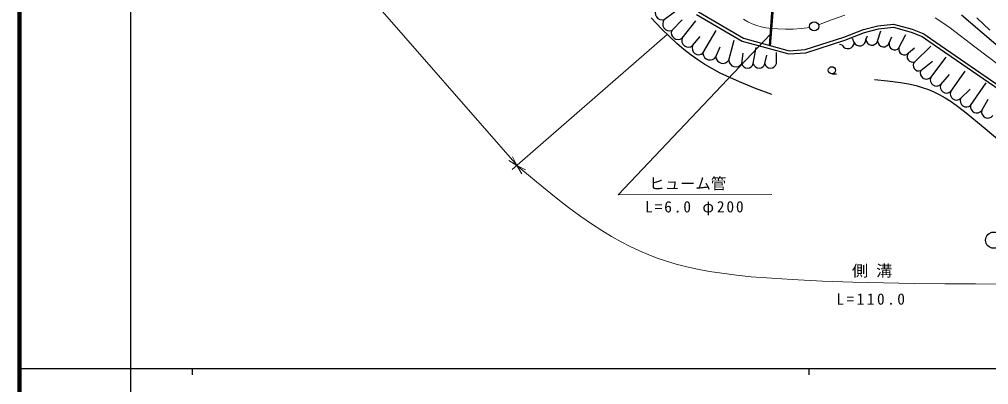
# Model space of a CAD drawing. Units: millimetres, scale not verified. Extents: x 40000 to 680000, y 20000 to 380000.
# Drawn here: x 40000 to 197125, y 202409 to 261663 of the extents above; entities that cross this region are included whole.
import ezdxf
from ezdxf.enums import TextEntityAlignment as Align

# ---------------------------------------------------------------- set-up
doc = ezdxf.new("R2010")
doc.units = ezdxf.units.MM
doc.header["$LTSCALE"] = 1000
doc.linetypes.add('CHAIN', pattern=[18.5, 12, -1.5, 3.5, -1.5])
for name, color, linetype, lineweight in [('M-BGD', 7, 'Continuous', 25), ('M-BGD-EXST', 7, 'Continuous', 25), ('M-BMK', 2, 'CHAIN', 13), ('M-BMK-SRVR', 3, 'Continuous', 25), ('M-STR-HTXT', 7, 'Continuous', 13), ('M-TTL', 2, 'Continuous', 140), ('M-TTL-BAND', 7, 'Continuous', 25)]:
    doc.layers.add(name, color=color, linetype=linetype, lineweight=lineweight)
doc.styles.add('ＭＳ ゴシック', font='')
doc.styles.get('ＭＳ ゴシック').set_extended_font_data('MS Gothic')

msp = doc.modelspace()

# ---------------------------------------------------------------- linework, layer by layer
at = {"layer": 'M-BGD'}
for p, q in [((144543, 261643), (147435, 263808)), ((149796, 262473), (157171, 258144)), ((150095, 262877), (157368, 258609)), ((161580, 257352), (162060, 263508)), ((161779, 257336), (162260, 263493)), ((144171, 260068), (142406, 261886)), ((145752, 259874), (147436, 261561)), ((147438, 258639), (149684, 261450)), ((179177, 260640), (181731, 260887)), ((181731, 260887), (184728, 260054)), ((192719, 262394), (199419, 256660)), ((195204, 261893), (197342, 259917)), ((145368, 258882), (144171, 260068)), ((150811, 256169), (152943, 259879)), ((173677, 258770), (176869, 260000)), ((173843, 258298), (177026, 259524)), ((176869, 260000), (179177, 260640)), ((177026, 259524), (179268, 260146)), ((179121, 258112), (179659, 259818)), ((179268, 260146), (181687, 260380)), ((181687, 260380), (184569, 259579)), ((184569, 259579), (186358, 258874)), ((184728, 260054), (186596, 259318)), ((186596, 259318), (187726, 258533)), ((146603, 257743), (145368, 258882)), ((147732, 256780), (146603, 257743)), ((149125, 257404), (150360, 258866)), ((155006, 255048), (155866, 258307)), ((157171, 258144), (164737, 256048)), ((157368, 258609), (164787, 256553)), ((167390, 256752), (173677, 258770)), ((167487, 256258), (173843, 258298)), ((175307, 257930), (175082, 258559)), ((177236, 258380), (177505, 259009)), ((181006, 257844), (181454, 258832)), ((182577, 257038), (183698, 259192)), ((186358, 258874), (187441, 258122)), ((187441, 258122), (202813, 247550)), ((187726, 258533), (203480, 247697)), ((148887, 255874), (147732, 256780)), ((152909, 255609), (153619, 257182)), ((157104, 254488), (157328, 256174)), ((158977, 254489), (159462, 257074)), ((162722, 254492), (162721, 256289)), ((164737, 256048), (167487, 256258)), ((164787, 256553), (167390, 256752)), ((173377, 257480), (172929, 257570)), ((184149, 256231), (185135, 257039)), ((185137, 254795), (187738, 257310)), ((149986, 255085), (148887, 255874)), ((151118, 254346), (149986, 255085)), ((160850, 254490), (161148, 255839)), ((186125, 253360), (188009, 254887)), ((187741, 252230), (190253, 255517)), ((152351, 253622), (151118, 254346)), ((153606, 252953), (152351, 253622)), ((190974, 249970), (193306, 253275)), ((155150, 252207), (153606, 252953)), ((156725, 251513), (155150, 252207)), ((159336, 250463), (156725, 251513)), ((171712, 252835), (172458, 252835)), ((178630, 251907), (180757, 251688)), ((180757, 251688), (182860, 251411)), ((182860, 251411), (184126, 251188)), ((189358, 251100), (190793, 252735)), ((161969, 249468), (159336, 250463)), ((184126, 251188), (185370, 250909)), ((185370, 250909), (186379, 250625)), ((186379, 250625), (187374, 250282)), ((187374, 250282), (188254, 249916)), ((188254, 249916), (189121, 249490)), ((192590, 248840), (194115, 250314)), ((194207, 247711), (196718, 251392)), ((189121, 249490), (190094, 248936)), ((190094, 248936), (191043, 248327)), ((191043, 248327), (192280, 247445)), ((196002, 246882), (197078, 248700)), ((192280, 247445), (193489, 246509)), ((193489, 246509), (196251, 244256)), ((196251, 244256), (198948, 241979))]:
    msp.add_line(p, q, dxfattribs=at)
msp.add_circle((171711, 253408), 574, dxfattribs=at)
for centre, radius, start, end in [((144200, 262706), 1117, 140.85232, 287.85226), ((145409, 260938), 1117, 140.85232, 287.85226), ((146762, 259485), 1083, 158.91397, 308.65274), ((148448, 258250), 1083, 158.91397, 308.65274), ((174292, 257922), 1015, 205.80947, 0.44869), ((176221, 258372), 1015, 205.80947, 0.44869), ((178209, 258458), 976, 184.58749, 339.22671), ((180094, 258190), 976, 184.58749, 339.22671), ((181883, 257618), 905, 165.50143, 320.14068), ((150135, 257015), 1083, 158.91397, 308.65274), ((151947, 256214), 1137, 182.27267, 327.81155), ((183454, 256811), 905, 165.50143, 320.14068), ((184804, 255624), 893, 137.2261, 291.86532), ((154044, 255654), 1137, 182.27267, 327.81155), ((156142, 255093), 1137, 182.27267, 327.81155), ((185793, 254189), 893, 137.2261, 291.86532), ((158040, 254699), 960, 192.71762, 347.35681), ((159913, 254700), 960, 192.71762, 347.35681), ((161786, 254702), 960, 192.71762, 347.35681), ((187060, 252977), 1011, 157.72555, 312.36477), ((188677, 251847), 1011, 157.72555, 312.36477), ((190293, 250717), 1011, 157.72555, 312.36477), ((191909, 249587), 1011, 157.72555, 312.36477), ((193526, 248457), 1011, 157.72555, 312.36477), ((195198, 247498), 1014, 167.89706, 322.53628), ((196993, 246669), 1014, 167.89706, 322.53628)]:
    msp.add_arc(centre, radius, start, end, dxfattribs=at)
at = {"layer": 'M-BGD-EXST'}
msp.add_circle((197932, 225841), 1304, dxfattribs=at)
at = {"layer": 'M-BMK'}
for p, q in [((157375, 261683), (158073, 261286)), ((158073, 261286), (158782, 260951)), ((158782, 260951), (159524, 260668)), ((169528, 260771), (171655, 261576)), ((171655, 261576), (173816, 262329)), ((188449, 261895), (189717, 261078)), ((189717, 261078), (190953, 260211)), ((159524, 260668), (160245, 260456)), ((160245, 260456), (160987, 260300)), ((160987, 260300), (161957, 260172)), ((161957, 260172), (162935, 260103)), ((162935, 260103), (164181, 260071)), ((164181, 260071), (165424, 260100)), ((165424, 260100), (166776, 260202)), ((166776, 260202), (168137, 260347)), ((190953, 260211), (194903, 257191)), ((194903, 257191), (198885, 254160))]:
    msp.add_line(p, q, dxfattribs=at)
at = {"layer": 'M-BMK-SRVR'}
msp.add_circle((168839, 260526), 746, dxfattribs=at)
at = {"layer": 'M-STR-HTXT'}
for p, q in [((68686, 297529), (120675, 237971)), ((119875, 237286), (145009, 259226)), ((161721, 259211), (137079, 233224)), ((119967, 239357), (120629, 237943)), ((120629, 237943), (119320, 238792)), ((121452, 236617), (120629, 237943)), ((120629, 237943), (122028, 237255)), ((120629, 237943), (123806, 235299)), ((123806, 235299), (127015, 232706)), ((127015, 232706), (129008, 231168)), ((137079, 233224), (161980, 233240)), ((129008, 231168), (131025, 229687)), ((131025, 229687), (132723, 228510)), ((132723, 228510), (134445, 227389)), ((134445, 227389), (135998, 226447)), ((135998, 226447), (137574, 225560)), ((137574, 225560), (139034, 224805)), ((139034, 224805), (140527, 224100)), ((140527, 224100), (141946, 223496)), ((141946, 223496), (143387, 222947)), ((143387, 222947), (144918, 222432)), ((144918, 222432), (146472, 221973)), ((146472, 221973), (148181, 221533)), ((148181, 221533), (149922, 221148)), ((149922, 221148), (151890, 220779)), ((151890, 220779), (153878, 220468)), ((153878, 220468), (156234, 220166)), ((156234, 220166), (158616, 219922)), ((158616, 219922), (161941, 219658)), ((161941, 219658), (165267, 219455)), ((165267, 219455), (170194, 219216)), ((170194, 219216), (175105, 219037)), ((175105, 219037), (180095, 218908)), ((180095, 218908), (185081, 218823)), ((185081, 218823), (190048, 218772)), ((190048, 218772), (195021, 218744)), ((195021, 218744), (199987, 218730))]:
    msp.add_line(p, q, dxfattribs=at)
at = {"layer": 'M-TTL'}
msp.add_line((40000, 380000), (40000, 20000), dxfattribs=at)
at = {"layer": 'M-TTL-BAND'}
for p, q in [((58000, 370000), (58000, 20000)), ((40000, 205000), (579000, 205000)), ((68000, 205000), (68000, 204000)), ((168000, 205000), (168000, 204000))]:
    msp.add_line(p, q, dxfattribs=at)

# ---------------------------------------------------------------- texts
at = {"layer": 'M-STR-HTXT', "style": 'ＭＳ ゴシック'}
msp.add_text('ヒューム管', height=1833, rotation=0.078, dxfattribs=at).set_placement((142089, 233558), align=Align.BOTTOM_LEFT)
at = {"layer": 'M-STR-HTXT', "style": 'ＭＳ ゴシック', "width": 1.05}
msp.add_text('側 溝', height=1833, rotation=0.078, dxfattribs=at).set_placement((174964, 219412), align=Align.BOTTOM_LEFT)
at = {"layer": 'M-STR-HTXT', "char_height": 1833, "attachment_point": 7, "rotation": 0.078, "style": 'ＭＳ ゴシック'}
for s, insert in [('\\T1.24;L=6.0\\~φ200', (141447, 229839)), ('\\T1.32;L=110.0', (172441, 215340))]:
    msp.add_mtext(s, dxfattribs=dict(at, insert=insert))

doc.saveas('drawing.dxf')
